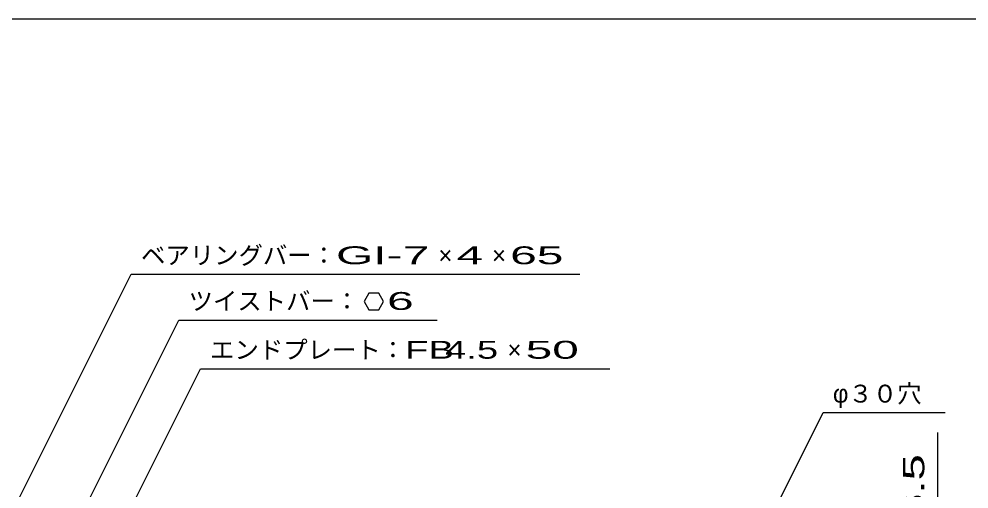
# Model space of a CAD drawing. Units: millimetres, scale not verified. Extents: x -1820 to 1731, y -1282 to 1054.
# Drawn here: x -1168 to -194, y 571 to 1054 of the extents above; entities that cross this region are included whole.
import ezdxf
from ezdxf.enums import TextEntityAlignment as Align

# ---------------------------------------------------------------- set-up
doc = ezdxf.new("R2010")
doc.units = ezdxf.units.MM
doc.header["$LTSCALE"] = 10
doc.layers.add('0_2', color=150, linetype='Continuous', lineweight=25)
doc.layers.add('22', color=4, linetype='Continuous', lineweight=25)
doc.styles.add('ベクトル', font='')
doc.styles.get('ベクトル').set_extended_font_data('ベクトル')

msp = doc.modelspace()

# ---------------------------------------------------------------- linework, layer by layer
at = {"layer": '0_2'}
msp.add_line((-1729, 1053.5), (1731, 1053.5), dxfattribs=at)
at = {"layer": '22'}
for p, q in [((-1235.1, 427), (-1052.85, 791.5)), ((-1052.85, 791.5), (-592.85, 791.5)), ((-809.1, 772.27), (-814.1, 763.6)), ((-799.1, 772.27), (-809.1, 772.27)), ((-794.1, 763.5), (-799.1, 772.27)), ((-814.1, 763.6), (-809.1, 754.94)), ((-799.1, 754.94), (-794.1, 763.6)), ((-809.1, 754.94), (-799.1, 754.94)), ((-1150.35, 452), (-1004.1, 744.5)), ((-1004.1, 744.5), (-739.1, 744.5)), ((-1079.75, 499), (-982, 694.5)), ((-982, 694.5), (-562, 694.5)), ((-423.2, 489.5), (-343.2, 649.5)), ((-343.2, 649.5), (-218.2, 649.5)), ((-225.5, 509), (-225.5, 629))]:
    msp.add_line(p, q, dxfattribs=at)

# ---------------------------------------------------------------- texts
at = {"layer": '22', "color": 2, "style": 'ベクトル'}
for s, p in [('ベアリングバー：', (-1042.85, 811)), ('×', (-737.85, 811)), ('×', (-682.85, 811)), ('ツイストバー：', (-994.1, 764)), ('エンドプレート：', (-972, 714)), ('×', (-667, 714)), ('φ３０穴', (-333.2, 669))]:
    msp.add_text(s, height=18.33, dxfattribs=at).set_placement(p, align=Align.MIDDLE_LEFT)
for s, width, p in [('GI-', 2, (-842.85, 811)), (' 7 ', 2, (-787.85, 811)), (' 4 ', 2, (-732.85, 811)), (' 65 ', 2, (-677.85, 811)), (' 6 ', 2, (-804.1, 764.1)), ('FB', 1.6, (-772, 714)), (' 4.5 ', 1.6, (-742, 714)), (' 50 ', 2, (-662, 714))]:
    msp.add_text(s, height=18.33, dxfattribs=dict(at, width=width)).set_placement(p, align=Align.MIDDLE_LEFT)
at = {"layer": '22', "color": 2, "style": 'ベクトル', "width": 1.65}
msp.add_text(' 36.5 ', height=21.99, rotation=90, dxfattribs=at).set_placement((-250.5, 499), align=Align.MIDDLE_LEFT)

doc.saveas('drawing.dxf')
